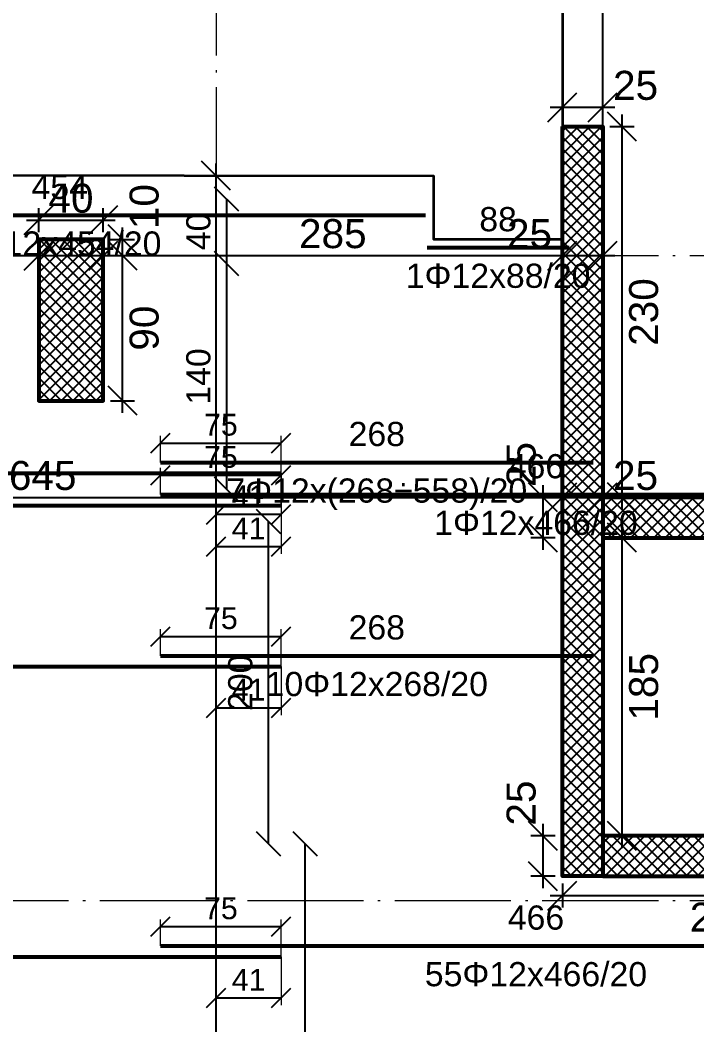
# Model space of a CAD drawing. Header units: millimetres. Extents: x -404 to 6018, y -5139 to 7890.
# Drawn here: x 308 to 728, y 1003 to 1626 of the extents above; entities that cross this region are included whole.
import ezdxf
from ezdxf.enums import TextEntityAlignment as Align

# ---------------------------------------------------------------- set-up
doc = ezdxf.new("R2010")
doc.units = ezdxf.units.MM
doc.linetypes.add('ZWCAD_ISO04W100', pattern=[30.5, 24, -3, 0.5, -3])
for name, color, linetype, lineweight in [('AXIS LINES', 255, 'ZWCAD_ISO04W100', 13), ('COLUMN', 140, 'Continuous', 53), ('SLAB', 3, 'Continuous', 35), ('WALL', 10, 'Continuous', 53)]:
    doc.layers.add(name, color=color, linetype=linetype, lineweight=lineweight)
for name, color, linetype in [('FW_COLUMN_HATCH', 8, 'Continuous'), ('FW_DIM', 7, 'Continuous'), ('FW_WALL_HATCH', 8, 'Continuous'), ('OPENING', 7, 'Continuous'), ('REB_BOT_MESH_X', 5, 'Continuous'), ('REB_BOT_MESH_X_AXDIM', 5, 'Continuous'), ('REB_BOT_MESH_X_LAP', 5, 'Continuous'), ('REB_BOT_MESH_X_RANGE', 5, 'Continuous'), ('REB_BOT_MESH_X_TEXT', 5, 'Continuous')]:
    doc.layers.add(name, color=color, linetype=linetype)
doc.styles.add('REBAR_TXT', font='arial.ttf')
doc.styles.get("Standard").update_dxf_attribs({"font": 'arial.ttf'})
doc.dimstyles.new('FW_DIM', dxfattribs={"dimtxt": 18, "dimasz": 9, "dimexe": 7.5, "dimexo": 4.5, "dimgap": 4.5, "dimtad": 1, "dimdec": 0, "dimtxsty": 'Standard', "dimtsz": 9, "dimcen": 2.5, "dimdle": 7.5, "dimclrd": 256, "dimclre": 256, "dimclrt": 7, "dimazin": 3, "dimtfac": 1, "dimtmove": 2, "dimatfit": 3})
doc.dimstyles.new('REBAR LAP', dxfattribs={"dimtxt": 13.5, "dimasz": 2.5, "dimexe": 4.5, "dimexo": 0, "dimgap": 4.5, "dimtad": 1, "dimdec": 0, "dimtxsty": 'Standard', "dimtsz": 6, "dimcen": 2.5, "dimclrd": 6, "dimclre": 6, "dimclrt": 7, "dimazin": 3, "dimtfac": 1, "dimtmove": 2, "dimatfit": 3, "dimlwd": 25, "dimlwe": 18})
doc.dimstyles.new('REBAR M-200', dxfattribs={"dimtxt": 15, "dimasz": 15, "dimexe": 25, "dimexo": 12.5, "dimgap": 10, "dimtad": 1, "dimdec": 0, "dimtxsty": 'Standard', "dimblk": 'NONE', "dimcen": 50, "dimse1": 1, "dimse2": 1, "dimclrd": 6, "dimclre": 6, "dimclrt": 7, "dimazin": 3, "dimtfac": 1, "dimtmove": 2, "dimatfit": 3, "dimldrblk": 'NONE', "dimlwd": 53})
doc.dimstyles.new('REBAR RANGE', dxfattribs={"dimtxt": 15, "dimasz": 2.5, "dimexe": 0, "dimexo": 0, "dimgap": 10, "dimtad": 1, "dimdec": 0, "dimtxsty": 'Standard', "dimtsz": 7.5, "dimcen": 2.5, "dimse1": 1, "dimse2": 1, "dimclrd": 6, "dimclre": 6, "dimclrt": 7, "dimazin": 3, "dimtfac": 1, "dimtmove": 2, "dimatfit": 3, "dimlwd": 25})

# ---------------------------------------------------------------- blocks, each defined once
blk = doc.blocks.new('*D258')
at = {"color": 6, "lineweight": 53}
blk.add_line((5, 1045), (470.5, 1045), dxfattribs=at)
at = {"layer": 'Defpoints'}
for p in [(5, 1045), (5, 1045), (470.5, 1045)]:
    blk.add_point(p, dxfattribs=at)
at = {"layer": 'REB_BOT_MESH_X', "color": 7, "insert": (237.75, 1062.5), "char_height": 15, "attachment_point": 5}
blk.add_mtext('466', dxfattribs=at)
blk = doc.blocks.new('_NONE')
blk = doc.blocks.new('*D259')
at = {"color": 6, "lineweight": 53}
blk.add_line((395.5, 1051.75), (861.5, 1051.75), dxfattribs=at)
at = {"layer": 'Defpoints'}
for p in [(395.5, 1051.75), (395.5, 1051.75), (861.5, 1051.75)]:
    blk.add_point(p, dxfattribs=at)
at = {"layer": 'REB_BOT_MESH_X', "color": 7, "insert": (628.5, 1069.25), "char_height": 15, "attachment_point": 5}
blk.add_mtext('466', dxfattribs=at)
blk = doc.blocks.new('_Oblique')
at = {"color": 0, "linetype": 'ByBlock', "lineweight": -2}
blk.add_line((-0.5, -0.5), (0.5, 0.5), dxfattribs=at)
blk = doc.blocks.new('*D263')
at = {"color": 6, "lineweight": 18}
for p, q in [((395.5, 1051.75), (395.5, 1068.25)), ((470.5, 1045), (470.5, 1068.25))]:
    blk.add_line(p, q, dxfattribs=at)
at = {"color": 6, "lineweight": 25}
blk.add_line((395.5, 1063.75), (470.5, 1063.75), dxfattribs=at)
at = {"layer": 'Defpoints'}
for p in [(395.5, 1063.75), (395.5, 1051.75), (470.5, 1045)]:
    blk.add_point(p, dxfattribs=at)
at = {"layer": 'REB_BOT_MESH_X_LAP', "color": 6, "xscale": 12, "yscale": 12}
for p in [(395.5, 1063.75), (470.5, 1063.75)]:
    blk.add_blockref('_OBLIQUE', p, dxfattribs=at)
at = {"layer": 'REB_BOT_MESH_X_LAP', "color": 7, "insert": (433, 1075), "char_height": 13.5, "attachment_point": 5}
blk.add_mtext('75', dxfattribs=at)
blk = doc.blocks.new('*D264')
at = {"color": 6, "lineweight": 18}
for p, q in [((430, 1045), (430, 1015)), ((470.5, 1045), (470.5, 1015))]:
    blk.add_line(p, q, dxfattribs=at)
at = {"color": 6, "lineweight": 25}
blk.add_line((430, 1019.5), (470.5, 1019.5), dxfattribs=at)
at = {"layer": 'Defpoints'}
for p in [(430, 1045), (470.5, 1045), (430, 1019.5)]:
    blk.add_point(p, dxfattribs=at)
at = {"layer": 'REB_BOT_MESH_X_AXDIM', "color": 6, "xscale": 12, "yscale": 12}
for p in [(430, 1019.5), (470.5, 1019.5)]:
    blk.add_blockref('_OBLIQUE', p, dxfattribs=at)
at = {"layer": 'REB_BOT_MESH_X_AXDIM', "color": 7, "insert": (450.25, 1030.75), "char_height": 13.5, "attachment_point": 5}
blk.add_mtext('41', dxfattribs=at)
blk = doc.blocks.new('*D308')
at = {"color": 6, "lineweight": 53}
blk.add_line((5, 1225), (470.5, 1225), dxfattribs=at)
at = {"layer": 'Defpoints'}
for p in [(5, 1225), (5, 1225), (470.5, 1225)]:
    blk.add_point(p, dxfattribs=at)
at = {"layer": 'REB_BOT_MESH_X', "color": 7, "insert": (237.75, 1242.5), "char_height": 15, "attachment_point": 5}
blk.add_mtext('466', dxfattribs=at)
blk = doc.blocks.new('*D309')
at = {"color": 6, "lineweight": 53}
blk.add_line((395.5, 1231.75), (664, 1231.75), dxfattribs=at)
at = {"layer": 'Defpoints'}
for p in [(395.5, 1231.75), (395.5, 1231.75), (664, 1231.75)]:
    blk.add_point(p, dxfattribs=at)
at = {"layer": 'REB_BOT_MESH_X', "color": 7, "insert": (529.75, 1249.25), "char_height": 15, "attachment_point": 5}
blk.add_mtext('268', dxfattribs=at)
blk = doc.blocks.new('*D310')
at = {"color": 6, "lineweight": 18}
for p, q in [((395.5, 1231.75), (395.5, 1248.25)), ((470.5, 1225), (470.5, 1248.25))]:
    blk.add_line(p, q, dxfattribs=at)
at = {"color": 6, "lineweight": 25}
blk.add_line((395.5, 1243.75), (470.5, 1243.75), dxfattribs=at)
at = {"layer": 'Defpoints'}
for p in [(395.5, 1243.75), (395.5, 1231.75), (470.5, 1225)]:
    blk.add_point(p, dxfattribs=at)
at = {"layer": 'REB_BOT_MESH_X_LAP', "color": 6, "xscale": 12, "yscale": 12}
for p in [(395.5, 1243.75), (470.5, 1243.75)]:
    blk.add_blockref('_OBLIQUE', p, dxfattribs=at)
at = {"layer": 'REB_BOT_MESH_X_LAP', "color": 7, "insert": (433, 1255), "char_height": 13.5, "attachment_point": 5}
blk.add_mtext('75', dxfattribs=at)
blk = doc.blocks.new('*D311')
at = {"color": 6, "lineweight": 18}
for p, q in [((430, 1225), (430, 1195)), ((470.5, 1225), (470.5, 1195))]:
    blk.add_line(p, q, dxfattribs=at)
at = {"color": 6, "lineweight": 25}
blk.add_line((430, 1199.5), (470.5, 1199.5), dxfattribs=at)
at = {"layer": 'Defpoints'}
for p in [(430, 1225), (470.5, 1225), (430, 1199.5)]:
    blk.add_point(p, dxfattribs=at)
at = {"layer": 'REB_BOT_MESH_X_AXDIM', "color": 6, "xscale": 12, "yscale": 12}
for p in [(430, 1199.5), (470.5, 1199.5)]:
    blk.add_blockref('_OBLIQUE', p, dxfattribs=at)
at = {"layer": 'REB_BOT_MESH_X_AXDIM', "color": 7, "insert": (450.25, 1210.75), "char_height": 13.5, "attachment_point": 5}
blk.add_mtext('41', dxfattribs=at)
blk = doc.blocks.new('*D403')
at = {"color": 6, "lineweight": 53}
blk.add_line((5, 1345), (470.5, 1345), dxfattribs=at)
at = {"layer": 'Defpoints'}
for p in [(5, 1345), (5, 1345), (470.5, 1345)]:
    blk.add_point(p, dxfattribs=at)
at = {"layer": 'REB_BOT_MESH_X', "color": 7, "insert": (237.75, 1362.5), "char_height": 15, "attachment_point": 5}
blk.add_mtext('466', dxfattribs=at)
blk = doc.blocks.new('*D404')
at = {"color": 6, "lineweight": 53}
blk.add_line((395.5, 1351.75), (664, 1351.75), dxfattribs=at)
at = {"layer": 'Defpoints'}
for p in [(395.5, 1351.75), (395.5, 1351.75), (664, 1351.75)]:
    blk.add_point(p, dxfattribs=at)
at = {"layer": 'REB_BOT_MESH_X', "color": 7, "insert": (529.75, 1369.25), "char_height": 15, "attachment_point": 5}
blk.add_mtext('268', dxfattribs=at)
blk = doc.blocks.new('*D405')
at = {"color": 6, "lineweight": 18}
for p, q in [((395.5, 1351.75), (395.5, 1368.25)), ((470.5, 1345), (470.5, 1368.25))]:
    blk.add_line(p, q, dxfattribs=at)
at = {"color": 6, "lineweight": 25}
blk.add_line((395.5, 1363.75), (470.5, 1363.75), dxfattribs=at)
at = {"layer": 'Defpoints'}
for p in [(395.5, 1363.75), (395.5, 1351.75), (470.5, 1345)]:
    blk.add_point(p, dxfattribs=at)
at = {"layer": 'REB_BOT_MESH_X_LAP', "color": 6, "xscale": 12, "yscale": 12}
for p in [(395.5, 1363.75), (470.5, 1363.75)]:
    blk.add_blockref('_OBLIQUE', p, dxfattribs=at)
at = {"layer": 'REB_BOT_MESH_X_LAP', "color": 7, "insert": (433, 1375), "char_height": 13.5, "attachment_point": 5}
blk.add_mtext('75', dxfattribs=at)
blk = doc.blocks.new('*D406')
at = {"color": 6, "lineweight": 18}
for p, q in [((430, 1345), (430, 1315)), ((470.5, 1345), (470.5, 1315))]:
    blk.add_line(p, q, dxfattribs=at)
at = {"color": 6, "lineweight": 25}
blk.add_line((430, 1319.5), (470.5, 1319.5), dxfattribs=at)
at = {"layer": 'Defpoints'}
for p in [(430, 1345), (470.5, 1345), (430, 1319.5)]:
    blk.add_point(p, dxfattribs=at)
at = {"layer": 'REB_BOT_MESH_X_AXDIM', "color": 6, "xscale": 12, "yscale": 12}
for p in [(430, 1319.5), (470.5, 1319.5)]:
    blk.add_blockref('_OBLIQUE', p, dxfattribs=at)
at = {"layer": 'REB_BOT_MESH_X_AXDIM', "color": 7, "insert": (450.25, 1330.75), "char_height": 13.5, "attachment_point": 5}
blk.add_mtext('41', dxfattribs=at)
blk = doc.blocks.new('*D441')
at = {"color": 6, "lineweight": 53}
blk.add_line((5, 1325), (470.5, 1325), dxfattribs=at)
at = {"layer": 'Defpoints'}
for p in [(5, 1325), (5, 1325), (470.5, 1325)]:
    blk.add_point(p, dxfattribs=at)
at = {"layer": 'REB_BOT_MESH_X', "color": 7, "insert": (237.75, 1342.5), "char_height": 15, "attachment_point": 5}
blk.add_mtext('466', dxfattribs=at)
blk = doc.blocks.new('*D442')
at = {"color": 6, "lineweight": 53}
blk.add_line((395.5, 1331.75), (861.5, 1331.75), dxfattribs=at)
at = {"layer": 'Defpoints'}
for p in [(395.5, 1331.75), (395.5, 1331.75), (861.5, 1331.75)]:
    blk.add_point(p, dxfattribs=at)
at = {"layer": 'REB_BOT_MESH_X', "color": 7, "insert": (628.5, 1349.25), "char_height": 15, "attachment_point": 5}
blk.add_mtext('466', dxfattribs=at)
blk = doc.blocks.new('*D446')
at = {"color": 6, "lineweight": 18}
for p, q in [((395.5, 1331.75), (395.5, 1348.25)), ((470.5, 1325), (470.5, 1348.25))]:
    blk.add_line(p, q, dxfattribs=at)
at = {"color": 6, "lineweight": 25}
blk.add_line((395.5, 1343.75), (470.5, 1343.75), dxfattribs=at)
at = {"layer": 'Defpoints'}
for p in [(395.5, 1343.75), (395.5, 1331.75), (470.5, 1325)]:
    blk.add_point(p, dxfattribs=at)
at = {"layer": 'REB_BOT_MESH_X_LAP', "color": 6, "xscale": 12, "yscale": 12}
for p in [(395.5, 1343.75), (470.5, 1343.75)]:
    blk.add_blockref('_OBLIQUE', p, dxfattribs=at)
at = {"layer": 'REB_BOT_MESH_X_LAP', "color": 7, "insert": (433, 1355), "char_height": 13.5, "attachment_point": 5}
blk.add_mtext('75', dxfattribs=at)
blk = doc.blocks.new('*D447')
at = {"color": 6, "lineweight": 18}
for p, q in [((430, 1325), (430, 1295)), ((470.5, 1325), (470.5, 1295))]:
    blk.add_line(p, q, dxfattribs=at)
at = {"color": 6, "lineweight": 25}
blk.add_line((430, 1299.5), (470.5, 1299.5), dxfattribs=at)
at = {"layer": 'Defpoints'}
for p in [(430, 1325), (470.5, 1325), (430, 1299.5)]:
    blk.add_point(p, dxfattribs=at)
at = {"layer": 'REB_BOT_MESH_X_AXDIM', "color": 6, "xscale": 12, "yscale": 12}
for p in [(430, 1299.5), (470.5, 1299.5)]:
    blk.add_blockref('_OBLIQUE', p, dxfattribs=at)
at = {"layer": 'REB_BOT_MESH_X_AXDIM', "color": 7, "insert": (450.25, 1310.75), "char_height": 13.5, "attachment_point": 5}
blk.add_mtext('41', dxfattribs=at)
blk = doc.blocks.new('*D466')
at = {"color": 6, "lineweight": 25}
blk.add_line((485.375, 15), (485.375, 1115), dxfattribs=at)
at = {"layer": 'Defpoints'}
for p in [(485.375, 1115), (485.375, 15), (485.375, 15)]:
    blk.add_point(p, dxfattribs=at)
at = {"layer": 'REB_BOT_MESH_X_RANGE', "color": 6, "xscale": 15, "yscale": 15, "rotation": 90}
for p in [(485.375, 1115), (485.375, 15)]:
    blk.add_blockref('_OBLIQUE', p, dxfattribs=at)
at = {"layer": 'REB_BOT_MESH_X_RANGE', "color": 7, "insert": (467.875, 565), "char_height": 15, "attachment_point": 5, "rotation": 90}
blk.add_mtext('1100', dxfattribs=at)
blk = doc.blocks.new('*D482')
at = {"color": 6, "lineweight": 25}
blk.add_line((462.625, 1115), (462.625, 1315), dxfattribs=at)
at = {"layer": 'Defpoints'}
for p in [(462.625, 1315), (462.625, 1115), (462.625, 1115)]:
    blk.add_point(p, dxfattribs=at)
at = {"layer": 'REB_BOT_MESH_X_RANGE', "color": 6, "xscale": 15, "yscale": 15, "rotation": 90}
for p in [(462.625, 1315), (462.625, 1115)]:
    blk.add_blockref('_OBLIQUE', p, dxfattribs=at)
at = {"layer": 'REB_BOT_MESH_X_RANGE', "color": 7, "insert": (445.125, 1215), "char_height": 15, "attachment_point": 5, "rotation": 90}
blk.add_mtext('200', dxfattribs=at)
blk = doc.blocks.new('*D489')
at = {"color": 6, "lineweight": 25}
blk.add_line((436.625, 1335), (436.625, 1475), dxfattribs=at)
at = {"layer": 'Defpoints'}
for p in [(436.625, 1475), (436.625, 1335), (436.625, 1335)]:
    blk.add_point(p, dxfattribs=at)
at = {"layer": 'REB_BOT_MESH_X_RANGE', "color": 6, "xscale": 15, "yscale": 15, "rotation": 90}
for p in [(436.625, 1475), (436.625, 1335)]:
    blk.add_blockref('_OBLIQUE', p, dxfattribs=at)
at = {"layer": 'REB_BOT_MESH_X_RANGE', "color": 7, "insert": (419.125, 1405), "char_height": 15, "attachment_point": 5, "rotation": 90}
blk.add_mtext('140', dxfattribs=at)
blk = doc.blocks.new('*D497')
at = {"color": 6, "lineweight": 25}
blk.add_line((436.625, 1475), (436.625, 1515), dxfattribs=at)
at = {"layer": 'Defpoints'}
for p in [(436.625, 1515), (436.625, 1475), (436.625, 1475)]:
    blk.add_point(p, dxfattribs=at)
at = {"layer": 'REB_BOT_MESH_X_RANGE', "color": 6, "xscale": 15, "yscale": 15, "rotation": 90}
for p in [(436.625, 1515), (436.625, 1475)]:
    blk.add_blockref('_OBLIQUE', p, dxfattribs=at)
at = {"layer": 'REB_BOT_MESH_X_RANGE', "color": 7, "insert": (419.125, 1495), "char_height": 15, "attachment_point": 5, "rotation": 90}
blk.add_mtext('40', dxfattribs=at)
blk = doc.blocks.new('*D498')
at = {"color": 6, "lineweight": 53}
blk.add_line((106, 1505), (560, 1505), dxfattribs=at)
at = {"layer": 'Defpoints'}
for p in [(106, 1505), (106, 1505), (560, 1505)]:
    blk.add_point(p, dxfattribs=at)
at = {"layer": 'REB_BOT_MESH_X', "color": 7, "insert": (333, 1522.5), "char_height": 15, "attachment_point": 5}
blk.add_mtext('454', dxfattribs=at)
blk = doc.blocks.new('*D500')
at = {"color": 6, "lineweight": 53}
blk.add_line((561, 1485), (649, 1485), dxfattribs=at)
at = {"layer": 'Defpoints'}
for p in [(561, 1485), (561, 1485), (649, 1485)]:
    blk.add_point(p, dxfattribs=at)
at = {"layer": 'REB_BOT_MESH_X', "color": 7, "insert": (605, 1502.5), "char_height": 15, "attachment_point": 5}
blk.add_mtext('88', dxfattribs=at)
blk = doc.blocks.new('*D505')
for p, q in [((632.90001, 1087.5), (632.90001, 1127.5)), ((640.40001, 1120), (625.40001, 1120)), ((640.40001, 1095), (625.40001, 1095))]:
    blk.add_line(p, q)
at = {"layer": 'Defpoints'}
for p in [(644.90001, 1120), (632.90001, 1095), (644.90001, 1095)]:
    blk.add_point(p, dxfattribs=at)
at = {"layer": 'FW_DIM', "xscale": 18, "yscale": 18, "rotation": 90}
for p in [(632.90001, 1120), (632.90001, 1095)]:
    blk.add_blockref('_OBLIQUE', p, dxfattribs=at)
at = {"layer": 'FW_DIM', "color": 7, "insert": (619.40001, 1140.4), "char_height": 18, "attachment_point": 5, "rotation": 90}
blk.add_mtext('25', dxfattribs=at)
blk = doc.blocks.new('*D506')
for p, q in [((644.90001, 1090.5), (644.90001, 1075.5)), ((844.90001, 1090.5), (844.90001, 1075.5)), ((637.40001, 1083), (852.40001, 1083))]:
    blk.add_line(p, q)
at = {"layer": 'Defpoints'}
for p in [(644.90001, 1095), (844.90001, 1095), (644.90001, 1083)]:
    blk.add_point(p, dxfattribs=at)
at = {"layer": 'FW_DIM', "xscale": 18, "yscale": 18}
for p in [(644.90001, 1083), (844.90001, 1083)]:
    blk.add_blockref('_OBLIQUE', p, dxfattribs=at)
at = {"layer": 'FW_DIM', "color": 7, "insert": (744.90001, 1069.5), "char_height": 18, "attachment_point": 5}
blk.add_mtext('200', dxfattribs=at)
blk = doc.blocks.new('*D507')
for p, q in [((632.90001, 1297.5), (632.90001, 1337.5)), ((640.40001, 1330), (625.40001, 1330)), ((640.40001, 1305), (625.40001, 1305))]:
    blk.add_line(p, q)
at = {"layer": 'Defpoints'}
for p in [(644.90001, 1330), (632.90001, 1305), (644.90001, 1305)]:
    blk.add_point(p, dxfattribs=at)
at = {"layer": 'FW_DIM', "xscale": 18, "yscale": 18, "rotation": 90}
for p in [(632.90001, 1330), (632.90001, 1305)]:
    blk.add_blockref('_OBLIQUE', p, dxfattribs=at)
at = {"layer": 'FW_DIM', "color": 7, "insert": (619.40001, 1350.4), "char_height": 18, "attachment_point": 5, "rotation": 90}
blk.add_mtext('25', dxfattribs=at)
blk = doc.blocks.new('*D508')
for p, q in [((681.90001, 1112.5), (681.90001, 1312.5)), ((674.40001, 1305), (689.40001, 1305)), ((674.40001, 1120), (689.40001, 1120))]:
    blk.add_line(p, q)
at = {"layer": 'Defpoints'}
for p in [(669.90001, 1305), (669.90001, 1120), (681.90001, 1120)]:
    blk.add_point(p, dxfattribs=at)
at = {"layer": 'FW_DIM', "xscale": 18, "yscale": 18, "rotation": 90}
for p in [(681.90001, 1305), (681.90001, 1120)]:
    blk.add_blockref('_OBLIQUE', p, dxfattribs=at)
at = {"layer": 'FW_DIM', "color": 7, "insert": (695.40001, 1212.5), "char_height": 18, "attachment_point": 5, "rotation": 90}
blk.add_mtext('185', dxfattribs=at)
blk = doc.blocks.new('*D509')
for p, q in [((644.90001, 1564.5), (644.90001, 1579.5)), ((669.90001, 1564.5), (669.90001, 1579.5)), ((637.40001, 1572), (677.40001, 1572))]:
    blk.add_line(p, q)
at = {"layer": 'Defpoints'}
for p in [(644.90001, 1572), (644.90001, 1560), (669.90001, 1560)]:
    blk.add_point(p, dxfattribs=at)
at = {"layer": 'FW_DIM', "xscale": 18, "yscale": 18}
for p in [(644.90001, 1572), (669.90001, 1572)]:
    blk.add_blockref('_OBLIQUE', p, dxfattribs=at)
at = {"layer": 'FW_DIM', "color": 7, "insert": (690.30001, 1585.5), "char_height": 18, "attachment_point": 5}
blk.add_mtext('25', dxfattribs=at)
blk = doc.blocks.new('*D510')
for p, q in [((681.90001, 1322.5), (681.90001, 1567.5)), ((674.40001, 1560), (689.40001, 1560)), ((674.40001, 1330), (689.40001, 1330))]:
    blk.add_line(p, q)
at = {"layer": 'Defpoints'}
for p in [(669.90001, 1560), (669.90001, 1330), (681.90001, 1330)]:
    blk.add_point(p, dxfattribs=at)
at = {"layer": 'FW_DIM', "xscale": 18, "yscale": 18, "rotation": 90}
for p in [(681.90001, 1560), (681.90001, 1330)]:
    blk.add_blockref('_OBLIQUE', p, dxfattribs=at)
at = {"layer": 'FW_DIM', "color": 7, "insert": (695.40001, 1445), "char_height": 18, "attachment_point": 5, "rotation": 90}
blk.add_mtext('230', dxfattribs=at)
blk = doc.blocks.new('*D568')
for p, q in [((320, 1494.5), (320, 1509.5)), ((360, 1494.5), (360, 1509.5)), ((312.5, 1502), (367.5, 1502))]:
    blk.add_line(p, q)
at = {"layer": 'Defpoints'}
for p in [(320, 1502), (320, 1490), (360, 1490)]:
    blk.add_point(p, dxfattribs=at)
at = {"layer": 'FW_DIM', "xscale": 18, "yscale": 18}
for p in [(320, 1502), (360, 1502)]:
    blk.add_blockref('_OBLIQUE', p, dxfattribs=at)
at = {"layer": 'FW_DIM', "color": 7, "insert": (340, 1515.5), "char_height": 18, "attachment_point": 5}
blk.add_mtext('40', dxfattribs=at)
blk = doc.blocks.new('*D569')
for p, q in [((372, 1382.5), (372, 1487.5)), ((364.5, 1480), (379.5, 1480)), ((364.5, 1390), (379.5, 1390))]:
    blk.add_line(p, q)
at = {"layer": 'Defpoints'}
for p in [(360, 1480), (360, 1390), (372, 1390)]:
    blk.add_point(p, dxfattribs=at)
at = {"layer": 'FW_DIM', "xscale": 18, "yscale": 18, "rotation": 90}
for p in [(372, 1480), (372, 1390)]:
    blk.add_blockref('_OBLIQUE', p, dxfattribs=at)
at = {"layer": 'FW_DIM', "color": 7, "insert": (385.5, 1435), "char_height": 18, "attachment_point": 5, "rotation": 90}
blk.add_mtext('90', dxfattribs=at)
blk = doc.blocks.new('*D570')
for p, q in [((372, 1472.5), (372, 1497.5)), ((364.5, 1490), (379.5, 1490)), ((364.5, 1480), (379.5, 1480))]:
    blk.add_line(p, q)
at = {"layer": 'Defpoints'}
for p in [(360, 1490), (360, 1480), (372, 1480)]:
    blk.add_point(p, dxfattribs=at)
at = {"layer": 'FW_DIM', "xscale": 18, "yscale": 18, "rotation": 90}
for p in [(372, 1490), (372, 1480)]:
    blk.add_blockref('_OBLIQUE', p, dxfattribs=at)
at = {"layer": 'FW_DIM', "color": 7, "insert": (385.5, 1510.4), "char_height": 18, "attachment_point": 5, "rotation": 90}
blk.add_mtext('10', dxfattribs=at)
blk = doc.blocks.new('*D590')
for p, q in [((0, 1334.5), (0, 1337.5)), ((644.90001, 1334.5), (644.90001, 1337.5)), ((-7.5, 1330), (652.40001, 1330))]:
    blk.add_line(p, q)
at = {"layer": 'Defpoints'}
for p in [(0, 1330), (0, 1330), (644.90001, 1330)]:
    blk.add_point(p, dxfattribs=at)
at = {"layer": 'FW_DIM', "xscale": 18, "yscale": 18}
for p in [(0, 1330), (644.90001, 1330)]:
    blk.add_blockref('_OBLIQUE', p, dxfattribs=at)
at = {"layer": 'FW_DIM', "color": 7, "insert": (322.450005, 1343.5), "char_height": 18, "attachment_point": 5}
blk.add_mtext('645', dxfattribs=at)
blk = doc.blocks.new('*D591')
for p, q in [((644.90001, 1334.5), (644.90001, 1337.5)), ((669.90001, 1334.5), (669.90001, 1337.5)), ((637.40001, 1330), (677.40001, 1330))]:
    blk.add_line(p, q)
at = {"layer": 'Defpoints'}
for p in [(644.90001, 1330), (644.90001, 1330), (669.90001, 1330)]:
    blk.add_point(p, dxfattribs=at)
at = {"layer": 'FW_DIM', "xscale": 18, "yscale": 18}
for p in [(644.90001, 1330), (669.90001, 1330)]:
    blk.add_blockref('_OBLIQUE', p, dxfattribs=at)
at = {"layer": 'FW_DIM', "color": 7, "insert": (690.30001, 1343.5), "char_height": 18, "attachment_point": 5}
blk.add_mtext('25', dxfattribs=at)
blk = doc.blocks.new('*D592')
for p, q in [((669.90001, 1334.5), (669.90001, 1337.5)), ((844.90001, 1334.5), (844.90001, 1337.5)), ((662.40001, 1330), (852.40001, 1330))]:
    blk.add_line(p, q)
at = {"layer": 'Defpoints'}
for p in [(669.90001, 1330), (669.90001, 1330), (844.90001, 1330)]:
    blk.add_point(p, dxfattribs=at)
at = {"layer": 'FW_DIM', "xscale": 18, "yscale": 18}
for p in [(669.90001, 1330), (844.90001, 1330)]:
    blk.add_blockref('_OBLIQUE', p, dxfattribs=at)
at = {"layer": 'FW_DIM', "color": 7, "insert": (757.40001, 1343.5), "char_height": 18, "attachment_point": 5}
blk.add_mtext('175', dxfattribs=at)
blk = doc.blocks.new('*D597')
for p, q in [((100.09999, 1484.5), (100.09999, 1487.5)), ((320, 1484.5), (320, 1487.5)), ((92.59999, 1480), (327.5, 1480))]:
    blk.add_line(p, q)
at = {"layer": 'Defpoints'}
for p in [(100.09999, 1480), (100.09999, 1480), (320, 1480)]:
    blk.add_point(p, dxfattribs=at)
at = {"layer": 'FW_DIM', "xscale": 18, "yscale": 18}
for p in [(100.09999, 1480), (320, 1480)]:
    blk.add_blockref('_OBLIQUE', p, dxfattribs=at)
at = {"layer": 'FW_DIM', "color": 7, "insert": (210.049995, 1493.5), "char_height": 18, "attachment_point": 5}
blk.add_mtext('220', dxfattribs=at)
blk = doc.blocks.new('*D598')
for p, q in [((320, 1484.5), (320, 1487.5)), ((360, 1484.5), (360, 1487.5)), ((312.5, 1480), (367.5, 1480))]:
    blk.add_line(p, q)
at = {"layer": 'Defpoints'}
for p in [(320, 1480), (320, 1480), (360, 1480)]:
    blk.add_point(p, dxfattribs=at)
at = {"layer": 'FW_DIM', "xscale": 18, "yscale": 18}
for p in [(320, 1480), (360, 1480)]:
    blk.add_blockref('_OBLIQUE', p, dxfattribs=at)
blk = doc.blocks.new('*D599')
for p, q in [((360, 1484.5), (360, 1487.5)), ((644.90001, 1484.5), (644.90001, 1487.5)), ((352.5, 1480), (652.40001, 1480))]:
    blk.add_line(p, q)
at = {"layer": 'Defpoints'}
for p in [(360, 1480), (360, 1480), (644.90001, 1480)]:
    blk.add_point(p, dxfattribs=at)
at = {"layer": 'FW_DIM', "xscale": 18, "yscale": 18}
for p in [(360, 1480), (644.90001, 1480)]:
    blk.add_blockref('_OBLIQUE', p, dxfattribs=at)
at = {"layer": 'FW_DIM', "color": 7, "insert": (502.450005, 1493.5), "char_height": 18, "attachment_point": 5}
blk.add_mtext('285', dxfattribs=at)
blk = doc.blocks.new('*D600')
for p, q in [((644.90001, 1484.5), (644.90001, 1487.5)), ((669.90001, 1484.5), (669.90001, 1487.5)), ((637.40001, 1480), (677.40001, 1480))]:
    blk.add_line(p, q)
at = {"layer": 'Defpoints'}
for p in [(644.90001, 1480), (644.90001, 1480), (669.90001, 1480)]:
    blk.add_point(p, dxfattribs=at)
at = {"layer": 'FW_DIM', "xscale": 18, "yscale": 18}
for p in [(644.90001, 1480), (669.90001, 1480)]:
    blk.add_blockref('_OBLIQUE', p, dxfattribs=at)
at = {"layer": 'FW_DIM', "color": 7, "insert": (624.50001, 1493.5), "char_height": 18, "attachment_point": 5}
blk.add_mtext('25', dxfattribs=at)
blk = doc.blocks.new('*D633')
for p, q in [((430, 47.5), (430, 1537.06)), ((425.5, 1529.56), (422.5, 1529.56)), ((425.5, 55), (422.5, 55))]:
    blk.add_line(p, q)
at = {"layer": 'Defpoints'}
for p in [(430, 1529.56), (430, 55), (430, 55)]:
    blk.add_point(p, dxfattribs=at)
at = {"layer": 'FW_DIM', "xscale": 18, "yscale": 18, "rotation": 90}
for p in [(430, 1529.56), (430, 55)]:
    blk.add_blockref('_OBLIQUE', p, dxfattribs=at)
at = {"layer": 'FW_DIM', "color": 7, "insert": (416.5, 792.28), "char_height": 18, "attachment_point": 5, "rotation": 90}
blk.add_mtext('1475', dxfattribs=at)

msp = doc.modelspace()

# ---------------------------------------------------------------- hatches: boundary and pattern name
at = {"layer": 'FW_COLUMN_HATCH'}
h = msp.add_hatch(dxfattribs=at)
h.set_pattern_fill('ANSI37', scale=1.6)
h.paths.add_polyline_path([(360, 1490), (360, 1390), (320, 1390), (320, 1490), (360, 1490)])
at = {"layer": 'FW_WALL_HATCH'}
h = msp.add_hatch(dxfattribs=at)
h.set_pattern_fill('ANSI37', scale=1.6)
h.paths.add_polyline_path([(844.9, 1095), (669.9, 1095), (644.9, 1095), (644.9, 1560), (669.9, 1560), (669.9, 1330), (844.9, 1330), (844.9, 1305), (669.9, 1305), (669.9, 1120), (844.9, 1120), (844.9, 1095)])

# ---------------------------------------------------------------- linework, layer by layer
at = {"layer": 'AXIS LINES', "color": 0, "ltscale": 3}
for points in [[(430, 3140.04), (430, -400.07)], [(-282.57, 1480), (2132.41, 1480)], [(-337.57, 1330), (2077.41, 1330)], [(-282.57, 1080), (2132.41, 1080)]]:
    msp.add_lwpolyline(points, dxfattribs=at)
at = {"layer": 'COLUMN', "ltscale": 0.08}
msp.add_lwpolyline([(360, 1490), (320, 1490), (320, 1390), (360, 1390)], close=True, dxfattribs=at)
at = {"layer": 'OPENING'}
for points in [[(844.9, 1330), (669.9, 1330), (669.9, 1950), (844.9, 1950)], [(844.9, 1120), (669.9, 1120), (669.9, 1305), (844.9, 1305)]]:
    msp.add_lwpolyline(points, close=True, dxfattribs=at)
at = {"layer": 'SLAB', "ltscale": 0.08}
msp.add_lwpolyline([(644.9, 1950), (644.9, 1490), (565.05, 1490), (565.1, 1529.38), (100.1, 1530), (100.1, 1410), (0, 1410), (0, 680), (0, 630), (60, 630), (60, -200), (760.1, -200), (760.1, 0), (910, 0), (910, -199.9), (1610, -199.9)], dxfattribs=at)
at = {"layer": 'WALL', "ltscale": 0.08}
for points in [[(644.9, 1560), (669.9, 1560), (669.9, 1095), (644.9, 1095)], [(844.9, 1330), (669.9, 1330), (669.9, 1305), (844.9, 1305)], [(844.9, 1120), (669.9, 1120), (669.9, 1095), (844.9, 1095)]]:
    msp.add_lwpolyline(points, close=True, dxfattribs=at)

# ---------------------------------------------------------------- texts
at = {"layer": 'REB_BOT_MESH_X_TEXT', "color": 7, "style": 'REBAR_TXT'}
for s, p in [('2Φ12x454/20', (333, 1495)), ('1Φ12x88/20', (605, 1475)), ('7Φ12x(268÷558)/20', (529.75, 1341.75)), ('1Φ12x466/20', (628.5, 1321.75)), ('10Φ12x268/20', (529.75, 1221.75)), ('55Φ12x466/20', (628.5, 1041.75))]:
    msp.add_text(s, height=15, dxfattribs=at).set_placement(p, align=Align.TOP_CENTER)

# ---------------------------------------------------------------- dimensions: what is measured, and where the dimension line sits
at = {"layer": 'FW_DIM'}
for base, p1, p2, text, picture, middle in [((644.9, 1572), (644.9, 1560), (669.9, 1560), '25', '*D509', (690.3, 1585.5)), ((320, 1502), (320, 1490), (360, 1490), '40', '*D568', (340, 1515.5)), ((100.1, 1480), (100.1, 1480), (320, 1480), '220', '*D597', (210.05, 1493.5)), ((360, 1480), (360, 1480), (644.9, 1480), '285', '*D599', (502.45, 1493.5)), ((644.9, 1480), (644.9, 1480), (669.9, 1480), '25', '*D600', (624.5, 1493.5)), ((320, 1480), (320, 1480), (360, 1480), ' ', '*D598', (340, 1480)), ((0, 1330), (0, 1330), (644.9, 1330), '645', '*D590', (322.45, 1343.5)), ((644.9, 1330), (644.9, 1330), (669.9, 1330), '25', '*D591', (690.3, 1343.5)), ((669.9, 1330), (669.9, 1330), (844.9, 1330), '175', '*D592', (757.4, 1343.5)), ((644.9, 1083), (644.9, 1095), (844.9, 1095), '200', '*D506', (744.9, 1069.5))]:
    dim = msp.add_linear_dim(base=base, p1=p1, p2=p2, text=text, dimstyle='FW_DIM', override={"dimtmove": 2}, dxfattribs=at)
    dim.commit()
    dim.dimension.update_dxf_attribs({"geometry": picture, "text_midpoint": middle, "dimtype": 160})
for base, p1, p2, text, picture, middle in [((681.9, 1330), (669.9, 1330), (669.9, 1560), '230', '*D510', (695.4, 1445)), ((430, 55), (430, 55), (430, 1529.56), '1475', '*D633', (416.5, 792.28)), ((372, 1480), (360, 1480), (360, 1490), '10', '*D570', (385.5, 1510.4)), ((372, 1390), (360, 1390), (360, 1480), '90', '*D569', (385.5, 1435)), ((632.9, 1305), (644.9, 1305), (644.9, 1330), '25', '*D507', (619.4, 1350.4)), ((681.9, 1120), (669.9, 1120), (669.9, 1305), '185', '*D508', (695.4, 1212.5)), ((632.9, 1095), (644.9, 1095), (644.9, 1120), '25', '*D505', (619.4, 1140.4))]:
    dim = msp.add_linear_dim(base=base, p1=p1, p2=p2, angle=90, text=text, dimstyle='FW_DIM', override={"dimtmove": 2}, dxfattribs=at)
    dim.commit()
    dim.dimension.update_dxf_attribs({"geometry": picture, "text_midpoint": middle, "dimtype": 160})
at = {"layer": 'REB_BOT_MESH_X'}
for base, p1, p2, picture, middle in [((106, 1505), (106, 1505), (560, 1505), '*D498', (333, 1522.5)), ((561, 1485), (561, 1485), (649, 1485), '*D500', (605, 1502.5)), ((395.5, 1351.75), (395.5, 1351.75), (664, 1351.75), '*D404', (529.75, 1369.25)), ((5, 1345), (5, 1345), (470.5, 1345), '*D403', (237.75, 1362.5)), ((395.5, 1331.75), (395.5, 1331.75), (861.5, 1331.75), '*D442', (628.5, 1349.25)), ((5, 1325), (5, 1325), (470.5, 1325), '*D441', (237.75, 1342.5)), ((395.5, 1231.75), (395.5, 1231.75), (664, 1231.75), '*D309', (529.75, 1249.25)), ((5, 1225), (5, 1225), (470.5, 1225), '*D308', (237.75, 1242.5)), ((395.5, 1051.75), (395.5, 1051.75), (861.5, 1051.75), '*D259', (628.5, 1069.25)), ((5, 1045), (5, 1045), (470.5, 1045), '*D258', (237.75, 1062.5))]:
    dim = msp.add_linear_dim(base=base, p1=p1, p2=p2, dimstyle='REBAR M-200', dxfattribs=at)
    dim.commit()
    dim.dimension.update_dxf_attribs({"geometry": picture, "text_midpoint": middle})
at = {"layer": 'REB_BOT_MESH_X_AXDIM'}
for base, p1, p2, picture, middle in [((430, 1319.5), (430, 1345), (470.5, 1345), '*D406', (450.25, 1330.75)), ((430, 1299.5), (430, 1325), (470.5, 1325), '*D447', (450.25, 1310.75)), ((430, 1199.5), (430, 1225), (470.5, 1225), '*D311', (450.25, 1210.75)), ((430, 1019.5), (430, 1045), (470.5, 1045), '*D264', (450.25, 1030.75))]:
    dim = msp.add_linear_dim(base=base, p1=p1, p2=p2, dimstyle='REBAR LAP', dxfattribs=at)
    dim.commit()
    dim.dimension.update_dxf_attribs({"geometry": picture, "text_midpoint": middle})
at = {"layer": 'REB_BOT_MESH_X_LAP'}
for base, p1, p2, picture, middle in [((395.5, 1363.75), (395.5, 1351.75), (470.5, 1345), '*D405', (433, 1375)), ((395.5, 1343.75), (395.5, 1331.75), (470.5, 1325), '*D446', (433, 1355)), ((395.5, 1243.75), (395.5, 1231.75), (470.5, 1225), '*D310', (433, 1255)), ((395.5, 1063.75), (395.5, 1051.75), (470.5, 1045), '*D263', (433, 1075))]:
    dim = msp.add_linear_dim(base=base, p1=p1, p2=p2, dimstyle='REBAR LAP', dxfattribs=at)
    dim.commit()
    dim.dimension.update_dxf_attribs({"geometry": picture, "text_midpoint": middle})
at = {"layer": 'REB_BOT_MESH_X_RANGE'}
for base, p1, p2, picture, middle in [((436.62, 1475), (436.62, 1475), (436.62, 1515), '*D497', (419.12, 1495)), ((436.62, 1335), (436.62, 1335), (436.62, 1475), '*D489', (419.12, 1405)), ((462.62, 1115), (462.62, 1115), (462.62, 1315), '*D482', (445.12, 1215)), ((485.38, 15), (485.38, 15), (485.38, 1115), '*D466', (467.88, 565))]:
    dim = msp.add_linear_dim(base=base, p1=p1, p2=p2, angle=90, dimstyle='REBAR RANGE', dxfattribs=at)
    dim.commit()
    dim.dimension.update_dxf_attribs({"geometry": picture, "text_midpoint": middle})

doc.saveas('drawing.dxf')
